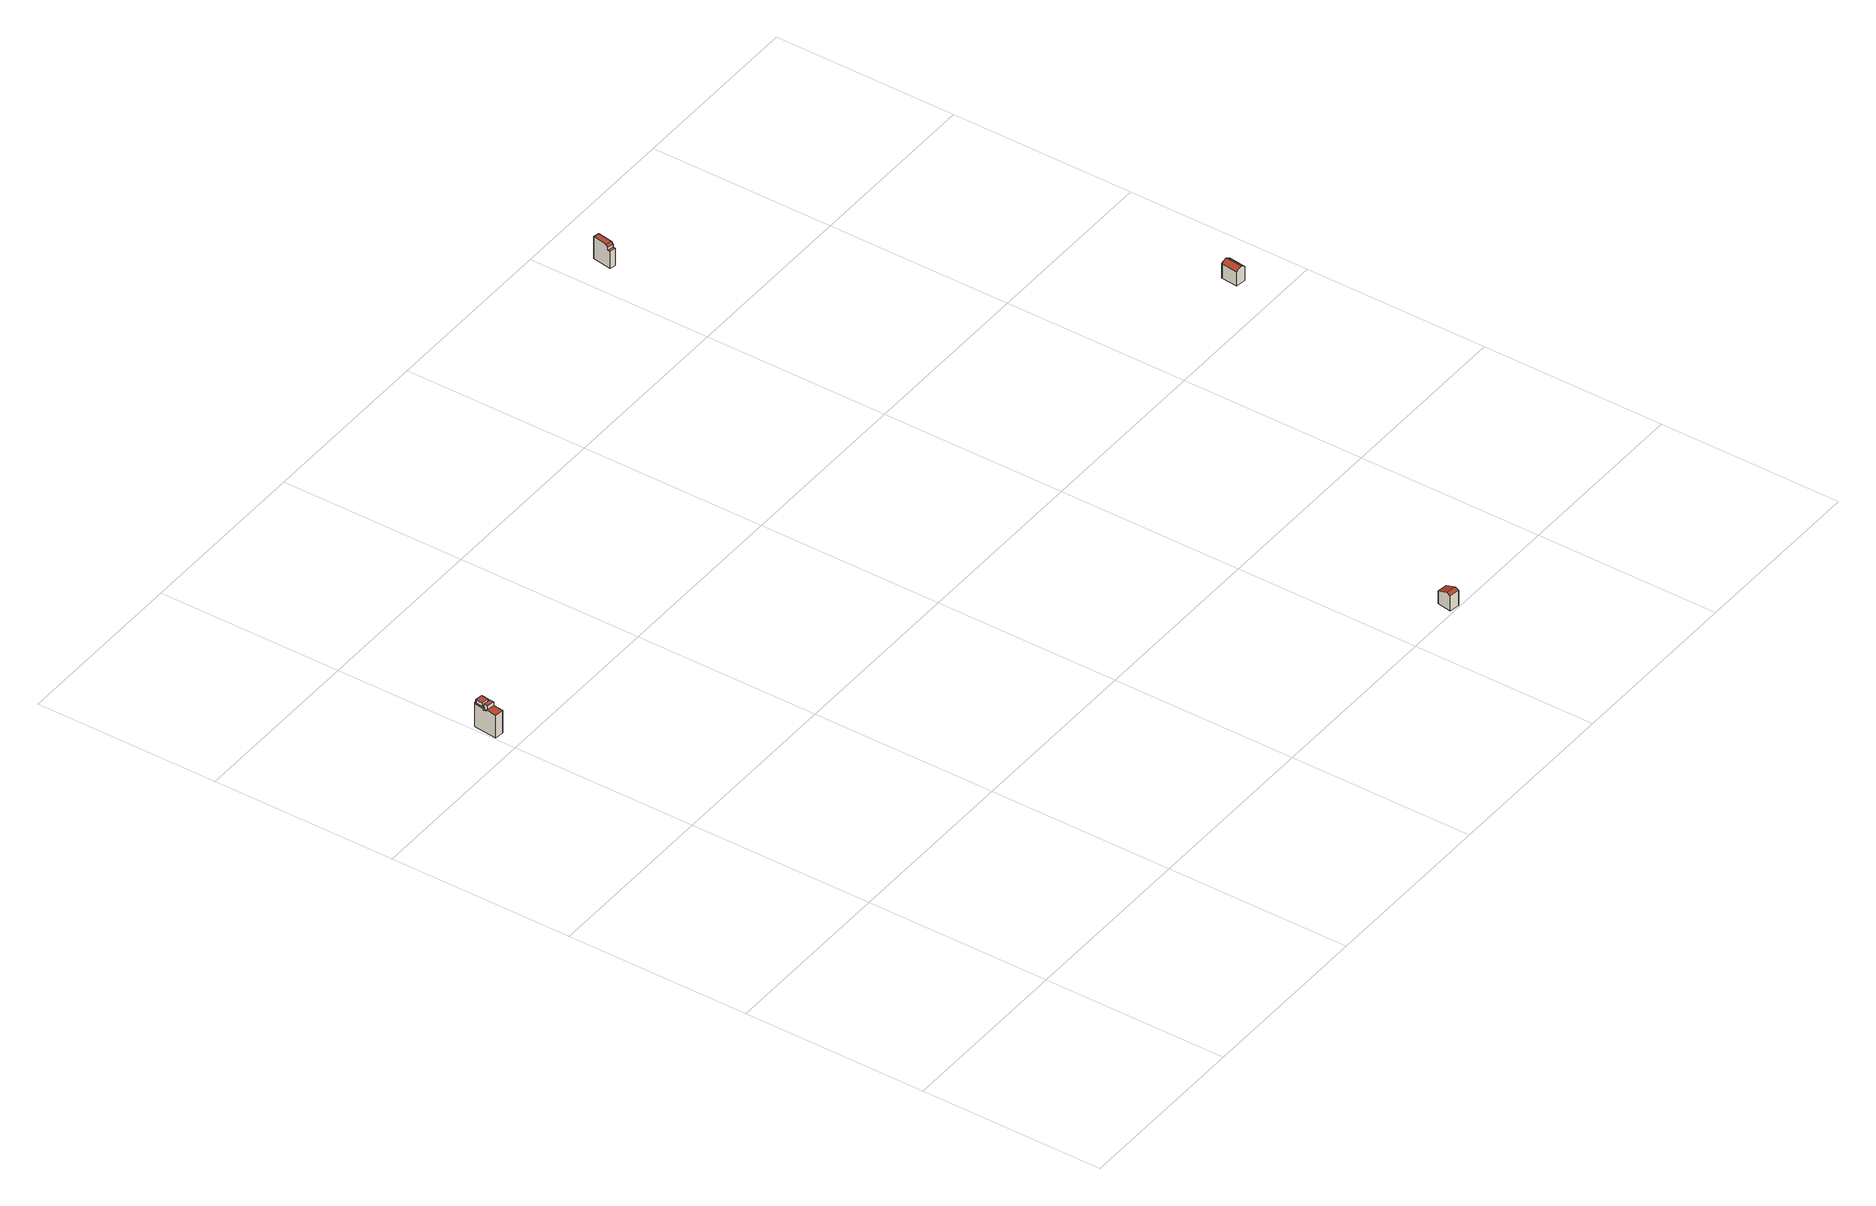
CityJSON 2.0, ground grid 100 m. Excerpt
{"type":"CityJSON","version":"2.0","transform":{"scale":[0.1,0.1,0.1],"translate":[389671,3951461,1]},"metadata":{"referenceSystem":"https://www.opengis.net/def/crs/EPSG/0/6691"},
"CityObjects":{
"building1":{"type":"Building","attributes":{"13+区市町村コード+大字・町コード+町・丁目コード":"13106019002","class":"3002","measuredHeight":15.7,"storeysAboveGround":4,"storeysBelowGround":0,"usage":"413","大字・町コード":"19","延べ面積換算係数":"0.8","町・丁目コード":"2"},"address":[{"country":"日本","locality":"東京都台東区台東二丁目"}],"geometry":[{"type":"Solid","lod":"2","boundaries":[[[[0,1,2,3]],[[4,5,3,2,6,7,8,9]],[[8,10,11,9]],[[11,12,4,9]],[[8,7,13,10]],[[13,7,6,14,15,16]],[[17,18,19,5,4,12,20,21,22,23,24,25]],[[18,17,26,27]],[[17,25,28,26]],[[25,24,29,28]],[[24,23,30,29]],[[31,32,33,34,20,12,11,10,13,16]],[[16,15,35,31]],[[1,0,19,18,27,35,15,14]],[[6,2,1,14]],[[19,0,3,5]],[[34,33,36,37]],[[30,23,22,36,33,32]],[[36,22,21,37]],[[37,21,20,34]],[[27,26,28,29,30,32,31,35]]]],"semantics":{"surfaces":[{"type":"RoofSurface"},{"type":"WallSurface"},{"type":"GroundSurface"}],"values":[[0,1,0,1,1,0,0,1,1,1,1,1,1,1,1,1,0,1,1,1,2]]}}]},
"building2":{"type":"Building","attributes":{"13+区市町村コード+大字・町コード+町・丁目コード":"13106003003","class":"3001","measuredHeight":9.9,"storeysAboveGround":2,"storeysBelowGround":0,"usage":"411","大字・町コード":"3","延べ面積換算係数":"1","町・丁目コード":"3"},"address":[{"country":"日本","locality":"東京都台東区浅草橋三丁目"}],"geometry":[{"type":"Solid","lod":"2","boundaries":[[[[38,39,40,41]],[[41,42,43,38]],[[43,42,44,45]],[[41,40,46,44,42]],[[40,39,47,46]],[[45,47,39,38,43]],[[44,46,47,45]]]],"semantics":{"surfaces":[{"type":"RoofSurface"},{"type":"WallSurface"},{"type":"GroundSurface"}],"values":[[0,0,1,1,1,1,2]]}}]},
"building3":{"type":"Building","attributes":{"13+区市町村コード+大字・町コード+町・丁目コード":"13106014002","class":"3002","measuredHeight":12.7,"storeysAboveGround":3,"storeysBelowGround":0,"usage":"415","大字・町コード":"14","延べ面積換算係数":"1","町・丁目コード":"2"},"address":[{"country":"日本","locality":"東京都台東区小島二丁目"}],"geometry":[{"type":"Solid","lod":"2","boundaries":[[[[48,49,50,51]],[[48,51,52,53]],[[51,50,54,55,56,57,52]],[[57,56,58,59]],[[59,58,60,61,49,48,53]],[[54,50,49,61]],[[55,54,61,60]],[[58,56,55,60]],[[53,52,57,59]]]],"semantics":{"surfaces":[{"type":"RoofSurface"},{"type":"WallSurface"},{"type":"GroundSurface"}],"values":[[0,1,1,1,1,1,0,0,2]]}}]},
"building4":{"type":"Building","attributes":{"13+区市町村コード+大字・町コード+町・丁目コード":"13106020002","class":"3001","measuredHeight":10.2,"storeysAboveGround":2,"storeysBelowGround":0,"usage":"411","大字・町コード":"20","延べ面積換算係数":"1","町・丁目コード":"2"},"address":[{"country":"日本","locality":"東京都台東区鳥越二丁目"}],"geometry":[{"type":"Solid","lod":"2","boundaries":[[[[62,63,64,65]],[[65,66,67,62]],[[67,68,69,63,62]],[[67,66,70,68]],[[66,65,64,71,70]],[[64,63,69,71]],[[68,70,71,69]]]],"semantics":{"surfaces":[{"type":"RoofSurface"},{"type":"WallSurface"},{"type":"GroundSurface"}],"values":[[0,0,1,1,1,1,2]]}}]}
},
"vertices":[
[19,3190,135],[17,3171,135],[24,3170,135],[26,3189,135],[27,3192,145],[26,3189,145],[24,3170,145],[24,3168,145],[24,3168,165],[27,3192,165],[63,3163,165],[66,3187,165],[66,3187,145],[63,3163,145],[17,3171,145],[9,3114,145],[57,3108,145],[32,3249,145],[25,3242,145],[19,3190,145],[68,3198,145],[27,3203,145],[31,3241,145],[71,3236,145],[70,3242,145],[71,3245,145],[32,3249,9],[25,3242,9],[71,3245,9],[70,3242,9],[71,3236,9],[57,3108,9],[73,3236,9],[73,3236,165],[68,3198,165],[9,3114,9],[31,3241,165],[27,3203,165],
[3311,36,109],[3308,15,99],[3362,7,99],[3365,28,109],[3374,85,86],[3320,93,86],[3374,85,10],[3320,93,10],[3362,7,10],[3308,15,10],
[3193,4653,109],[3195,4667,109],[3162,4673,109],[3160,4658,109],[3160,4658,7],[3193,4653,7],[3162,4673,125],[3164,4683,137],[3178,4764,137],[3178,4764,7],[3211,4759,137],[3211,4759,7],[3197,4677,137],[3195,4667,125],
[4748,2284,114],[4719,2288,96],[4709,2196,96],[4738,2193,114],[4764,2190,96],[4773,2282,96],[4773,2282,12],[4719,2288,12],[4764,2190,12],[4709,2196,12]
]}
